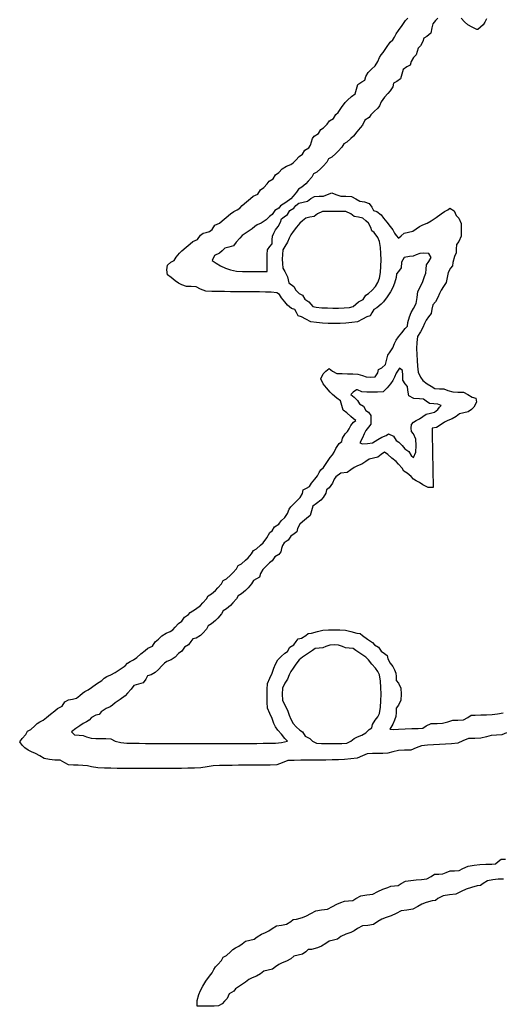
# Model space of a CAD drawing. Extents: x 17 to 1646, y 11 to 2434.
# Drawn here: x 17 to 567, y 11 to 1134 of the extents above; entities that cross this region are included whole.
import ezdxf

# ---------------------------------------------------------------- set-up
doc = ezdxf.new("R2010")
doc.units = 0
doc.layers.add('Image', color=7, linetype='CONTINUOUS')

msp = doc.modelspace()

# ---------------------------------------------------------------- linework, layer by layer
at = {"layer": 'Image', "color": 7}
for points in [[(571.486692, 322.515933), (566.28619, 320.085933), (560.058188, 319.883433), (554.136186, 319.613432), (548.629684, 317.978432), (542.160182, 316.328431), (535.29693, 316.073431), (528.111928, 315.893431), (521.963426, 313.39593), (515.934173, 310.89843), (509.071671, 310.193429), (502.186669, 309.720929), (495.296417, 309.338429), (488.420414, 308.955929), (481.550412, 308.483429), (474.70141, 307.778428), (468.630158, 305.355928), (462.450906, 302.925927), (455.296653, 302.738427), (448.433401, 302.483427), (441.963149, 300.833426), (436.478397, 299.385926), (430.654645, 299.025926), (424.820393, 298.928426), (418.814391, 298.875926), (412.815889, 298.560925), (407.677637, 296.355925), (401.337885, 293.798424), (394.281883, 292.905923), (387.19063, 292.343423), (380.087378, 291.960923), (372.978875, 291.698423), (365.867373, 291.518423), (358.755121, 291.398423), (351.641368, 291.330923), (344.527616, 291.308423), (337.212113, 291.293423), (329.896611, 291.203423), (322.589358, 290.888423), (316.248856, 288.458422), (309.801104, 286.193421), (302.526852, 285.833421), (295.244349, 285.690921), (287.960347, 285.630921), (280.676344, 285.600921), (273.391592, 285.600921), (266.21184, 285.578421), (259.032087, 285.525921), (251.853085, 285.413421), (244.675582, 285.218421), (237.50408, 284.873421), (230.534328, 283.69592), (223.372575, 282.67592), (216.059323, 282.35342), (208.74232, 282.15092), (201.423068, 282.01592), (194.103815, 281.92592), (186.783813, 281.85842), (179.46231, 281.82092), (172.142308, 281.79842), (164.820055, 281.79092), (157.500053, 281.79842), (150.179301, 281.82092), (142.858548, 281.85842), (135.538546, 281.92592), (128.218543, 282.01592), (120.899291, 282.15092), (113.582288, 282.35342), (106.268286, 282.67592), (99.105783, 283.69592), (94.266782, 285.128421), (89.07303, 285.495921), (83.868028, 285.600921), (78.397526, 285.653421), (72.9388, 285.968421), (68.629673, 288.458422), (63.181221, 291.308423), (57.097519, 291.525923), (51.043667, 292.163423), (45.08049, 293.370924), (40.058263, 296.333425), (35.296362, 298.928426), (30.53446, 300.833426), (26.724909, 302.738427), (22.915358, 305.595928), (20.058232, 308.453429), (17.201106, 312.26343), (20.021932, 316.073431), (23.996558, 320.670933), (26.102709, 324.315934), (29.74711, 326.423435), (34.343937, 330.398436), (37.201063, 333.218437), (40.058263, 335.123438), (43.86774, 337.028438), (47.677291, 339.848439), (52.439193, 343.860941), (57.201094, 347.708442), (60.19427, 350.363443), (65.520697, 352.808444), (68.629673, 357.728445), (72.603474, 359.940946), (77.201276, 360.938446), (82.038778, 362.010947), (85.772279, 364.860948), (88.62978, 367.500949), (91.486531, 369.405949), (95.296532, 371.31095), (99.105783, 374.213451), (104.820035, 378.263452), (110.534287, 382.028453), (113.391788, 384.645954), (116.248539, 386.550955), (121.011041, 388.455956), (125.772792, 391.073457), (131.487044, 394.838458), (137.201296, 398.880959), (140.058047, 401.79096), (142.915548, 403.695961), (146.724799, 405.600961), (150.534801, 408.420962), (155.296552, 412.433464), (160.058304, 416.280965), (163.051555, 418.928466), (168.344307, 421.350967), (171.486808, 426.188468), (175.296059, 429.008469), (179.10606, 433.035971), (183.867812, 436.073472), (188.629563, 437.978472), (191.487064, 439.883473), (194.343815, 442.920974), (198.153817, 446.948475), (201.963068, 449.768476), (204.781569, 454.343478), (209.44582, 457.028479), (211.486571, 459.64598), (217.201573, 463.410981), (222.915825, 467.453482), (225.736576, 470.363483), (229.710827, 474.953485), (231.816828, 478.598486), (235.461829, 480.705987), (240.058581, 484.680988), (242.879332, 487.500989), (246.853583, 492.09849), (248.959584, 495.743492), (252.604585, 497.850992), (257.201336, 501.825994), (260.022087, 504.645995), (263.996339, 509.243496), (266.103089, 512.888497), (269.747341, 514.995998), (274.344092, 518.971), (277.164843, 521.791), (281.139845, 526.388502), (283.245845, 530.033503), (286.890096, 532.133504), (291.486848, 536.108505), (294.391599, 538.928506), (298.43935, 544.643508), (302.201352, 550.35851), (304.820353, 552.398511), (307.503853, 557.063512), (312.081105, 559.883513), (314.895856, 563.693515), (318.927857, 567.503516), (321.963108, 572.266017), (323.868109, 577.028519), (325.77236, 579.88602), (328.808361, 582.743521), (332.839612, 586.553522), (336.471113, 590.363524), (339.105864, 595.088525), (340.164114, 598.996026), (343.702616, 600.968527), (347.347617, 603.068528), (349.453618, 606.713529), (353.427869, 611.311031), (356.24862, 615.121032), (358.15362, 618.931033), (360.058621, 621.788534), (362.963372, 624.646035), (367.011123, 630.361037), (370.772375, 636.076039), (373.391376, 638.93354), (375.296376, 641.791041), (377.201377, 646.328542), (381.010628, 651.863544), (384.026379, 654.076045), (384.820629, 657.803546), (387.67738, 662.738548), (390.534881, 665.596049), (392.439132, 668.45355), (394.344133, 672.263551), (397.201634, 676.073552), (400.058385, 677.978553), (397.201634, 679.883554), (394.344133, 682.703555), (389.801381, 686.663556), (385.55788, 689.813557), (384.098379, 695.063559), (382.593129, 700.418561), (378.164377, 703.523562), (373.391376, 707.536063), (370.570625, 710.363564), (366.555123, 715.118565), (362.709122, 719.881067), (360.058621, 725.596069), (362.915372, 731.311071), (365.772873, 734.168572), (369.582124, 737.026073), (373.391376, 734.168572), (378.355627, 731.656071), (384.441129, 731.363571), (390.534881, 731.311071), (396.368383, 731.221071), (402.192885, 730.861071), (407.677637, 729.40607), (411.719388, 727.79357), (416.24864, 727.50107), (422.115142, 727.79357), (424.820393, 732.226071), (425.869643, 736.126073), (429.389394, 738.098573), (433.849646, 741.781074), (435.220646, 747.661076), (436.290147, 752.468578), (439.222648, 756.076079), (441.963149, 760.838581), (443.868149, 765.601082), (445.7724, 769.411084), (448.423651, 773.213585), (452.268902, 777.976087), (456.285153, 782.738588), (458.766904, 785.431089), (459.105904, 789.40609), (461.010905, 796.073593), (462.915906, 800.836094), (465.621157, 805.598596), (468.691658, 811.231098), (469.652408, 817.9811), (470.614658, 824.693602), (473.613909, 830.363604), (476.24866, 836.071106), (478.153661, 841.786108), (479.769161, 845.828609), (480.058661, 850.358611), (480.312912, 855.293613), (482.915412, 858.931114), (485.772913, 863.693615), (483.085662, 868.163617), (477.20116, 868.456117), (472.671909, 868.163617), (468.630158, 866.551116), (465.195906, 864.946116), (461.232905, 864.646116), (455.036403, 863.483615), (451.960652, 858.143614), (451.512902, 851.791111), (448.629901, 847.50111), (446.1129, 844.831109), (445.7724, 840.833608), (443.868149, 834.166106), (441.963149, 829.411104), (439.344148, 824.648602), (435.582146, 818.9336), (431.534395, 813.218598), (428.629644, 810.398598), (424.032893, 806.423596), (420.388641, 804.316095), (418.282641, 800.671094), (416.31089, 797.131093), (412.403389, 796.073593), (407.677637, 793.486092), (402.030885, 790.478591), (395.403133, 789.42859), (388.714631, 788.86609), (382.008128, 788.57359), (375.296376, 788.49109), (368.583874, 788.57359), (361.877372, 788.86609), (355.188869, 789.42859), (348.561867, 790.478591), (342.915865, 793.486092), (338.190114, 796.073593), (334.219612, 797.183593), (332.268862, 800.836094), (330.378861, 804.428596), (326.51861, 805.598596), (321.963108, 809.408597), (319.142357, 813.218598), (315.171106, 817.8011), (313.216605, 821.288601), (309.897104, 823.486102), (303.409602, 823.996102), (296.9011, 824.221102), (290.390348, 824.371102), (283.878845, 824.483602), (277.367343, 824.558602), (270.855091, 824.603602), (264.344339, 824.618602), (257.295087, 824.633602), (250.246584, 824.663602), (243.199582, 824.731102), (236.153329, 824.881102), (229.116077, 825.241103), (222.915825, 827.506103), (218.307823, 830.153604), (212.439071, 830.363604), (206.98582, 830.641104), (201.963068, 832.261105), (198.153817, 834.166106), (194.343815, 836.821106), (189.582064, 840.668608), (185.320562, 843.841109), (184.820312, 849.406111), (185.301062, 854.896112), (189.417064, 858.106114), (193.061315, 860.213614), (195.167316, 863.858615), (199.142317, 868.456117), (201.963068, 871.276118), (206.72482, 875.288619), (211.486571, 879.136121), (214.479822, 881.791122), (219.776324, 884.213622), (222.915825, 889.058624), (225.921076, 891.151125), (229.581827, 892.141125), (233.272578, 893.161125), (236.248579, 895.343626), (239.34833, 900.278628), (244.684582, 902.738629), (247.677083, 905.393629), (252.439585, 909.241131), (257.201336, 913.253632), (261.010588, 916.073633), (264.820589, 917.978634), (267.67734, 919.883634), (270.534841, 922.703635), (275.296593, 926.723637), (280.058344, 930.563638), (283.051595, 933.218639), (288.344347, 935.64114), (291.486848, 940.478641), (295.296849, 943.291142), (299.106101, 947.326144), (301.146851, 950.363645), (305.811103, 953.041145), (308.629604, 957.623647), (312.439605, 960.436148), (316.248856, 964.463649), (321.010608, 967.50115), (325.77236, 969.406151), (328.629861, 971.311152), (331.486611, 974.348653), (335.296613, 978.376154), (339.105864, 981.196155), (341.857615, 985.711156), (346.377116, 988.456157), (348.467367, 991.463658), (349.456618, 995.12366), (350.478118, 998.813661), (352.661369, 1001.791162), (357.33237, 1004.566163), (360.058621, 1009.268664), (363.093872, 1011.308665), (367.125873, 1015.118666), (369.940624, 1018.928668), (374.517126, 1021.748669), (377.201377, 1026.41367), (379.820378, 1028.453671), (383.582379, 1034.168673), (387.63013, 1039.883675), (390.534881, 1042.703676), (395.077633, 1046.663677), (399.321134, 1049.813678), (400.780635, 1055.06368), (402.285135, 1060.418682), (406.713887, 1063.523683), (410.371638, 1065.466183), (411.486888, 1069.441185), (414.121639, 1074.166186), (417.75314, 1077.976187), (421.785142, 1081.786189), (424.820393, 1086.54869), (426.725393, 1091.311192), (428.629644, 1094.168693), (431.248645, 1097.026194), (435.010646, 1102.741196), (439.058398, 1108.456198), (441.963149, 1111.313699), (443.868149, 1114.1712), (445.7724, 1117.981201), (448.677151, 1121.791202), (452.724902, 1127.506204), (456.486904, 1133.213706), (459.105904, 1136.071207)], [(493.391416, 1136.071207), (490.651665, 1133.213706), (487.719164, 1129.613705), (486.648914, 1124.806203), (485.277913, 1118.926201), (480.818412, 1115.2437), (477.298661, 1113.271199), (476.24866, 1109.371198), (473.603409, 1104.646196), (470.897408, 1101.856196), (469.707908, 1097.978694), (468.510158, 1094.041193), (465.686407, 1091.311192), (462.915906, 1086.58619), (461.799905, 1082.611189), (458.142904, 1080.661188), (453.714153, 1077.563687), (452.208902, 1072.208686), (450.750152, 1066.958684), (446.5059, 1063.808683), (443.004899, 1061.828682), (441.963149, 1057.943681), (439.106398, 1053.218679), (436.248897, 1050.181178), (432.439645, 1046.153677), (428.629644, 1040.611175), (426.725393, 1036.073673), (424.820393, 1033.441173), (421.011142, 1029.811171), (417.20114, 1025.77617), (415.16039, 1022.738669), (410.161638, 1019.671168), (407.677637, 1014.308666), (405.027136, 1011.308665), (401.181135, 1006.553663), (397.164884, 1001.791162), (394.344133, 998.971161), (389.747381, 994.99616), (386.10313, 992.888659), (383.996379, 989.243658), (380.022128, 984.646156), (377.201377, 981.826155), (372.604625, 977.851154), (368.959624, 975.743653), (366.853623, 972.098652), (362.879372, 967.50115), (360.058621, 964.681149), (355.46187, 960.706148), (351.816868, 958.598647), (349.710868, 954.953646), (345.736616, 950.363645), (342.915865, 947.536144), (338.318364, 943.561142), (334.674113, 941.461142), (332.568112, 937.81614), (328.59386, 933.218639), (325.77236, 930.308638), (320.058108, 926.266136), (314.343856, 922.501135), (312.303105, 919.883634), (307.572853, 917.131133), (304.820353, 912.398632), (301.785101, 910.358631), (297.7531, 906.54863), (292.217348, 902.738629), (287.677597, 900.833628), (284.820096, 898.928627), (281.963345, 896.311126), (276.249093, 892.553625), (270.534841, 888.503624), (267.71334, 885.601123), (263.752589, 881.056121), (260.509588, 876.76612), (255.144836, 875.318619), (250.767834, 874.223619), (247.677083, 871.291118), (244.683832, 868.456117), (239.02283, 865.681116), (236.248579, 860.018614), (241.011081, 857.026113), (245.772833, 854.168612), (251.487085, 851.311111), (257.201336, 849.406111), (263.975339, 847.93611), (271.060591, 847.59111), (278.153344, 847.50111), (285.138096, 847.50111), (292.122098, 847.50111), (299.106101, 847.50111), (299.106101, 854.648612), (299.106101, 861.788615), (299.162351, 866.948617), (299.495351, 872.093618), (301.962852, 876.07612), (304.530102, 879.226121), (304.820353, 883.696122), (305.116603, 887.761124), (306.725353, 891.308625), (308.629604, 895.118626), (311.487105, 898.928627), (314.343856, 903.871129), (315.138106, 907.59863), (318.153857, 909.811131), (321.963108, 912.623632), (324.781609, 917.198633), (329.445861, 919.883634), (331.486611, 922.621135), (335.174363, 925.576136), (340.058364, 926.648637), (344.896616, 927.721137), (348.630117, 930.578638), (352.855619, 932.978639), (358.15362, 933.218639), (363.143372, 933.503639), (367.677124, 935.123639), (372.439625, 937.02864), (377.201377, 935.123639), (382.707129, 933.488639), (388.629881, 933.218639), (394.964383, 933.023639), (400.058385, 930.361138), (404.343886, 927.473637), (409.833888, 927.016137), (414.95789, 925.081136), (418.028391, 920.656135), (420.000891, 917.131133), (423.903893, 916.073633), (428.629644, 912.263632), (431.280145, 908.45363), (435.126146, 903.691129), (439.142398, 898.928627), (441.963149, 895.118626), (443.868149, 891.308625), (445.7724, 888.458624), (448.629901, 885.601123), (451.486652, 888.338624), (455.174403, 891.286125), (460.058405, 892.366125), (464.896656, 893.438625), (468.630158, 896.288626), (472.439409, 898.928627), (476.24866, 900.833628), (481.011162, 902.738629), (485.772913, 905.363629), (491.487165, 909.121131), (497.201417, 913.171132), (501.010668, 916.073633), (504.82067, 917.978634), (506.86142, 919.883634), (511.860172, 916.816133), (514.344173, 911.446131), (517.201674, 908.45363), (519.888925, 902.393628), (520.058425, 895.118626), (519.888925, 887.851124), (517.201674, 881.791122), (514.599173, 878.15362), (514.344173, 873.218619), (514.054673, 868.688617), (512.439172, 864.646116), (510.534922, 857.978614), (510.195922, 854.086112), (507.897171, 851.311111), (504.95642, 846.61611), (503.950669, 840.833608), (502.944919, 835.013606), (499.921668, 830.363604), (497.201417, 826.553603), (495.296417, 822.743602), (493.391416, 817.9811), (490.651665, 813.218598), (487.701164, 809.528597), (486.625664, 804.646096), (485.551663, 799.808594), (482.699412, 796.073593), (480.058661, 792.263591), (478.153661, 788.45359), (476.24866, 783.691089), (473.603409, 778.928587), (470.088908, 773.596085), (469.269158, 766.808583), (469.113908, 759.968581), (469.294658, 753.128578), (469.692908, 746.296076), (470.225408, 739.718574), (471.024908, 733.163572), (473.637159, 727.50107), (476.24866, 723.691068), (481.011162, 719.881067), (485.772913, 717.023566), (489.894915, 714.398565), (495.296417, 714.166065), (500.286168, 713.888565), (504.82067, 712.261065), (510.326422, 710.633564), (516.249174, 710.363564), (522.583676, 710.168564), (527.677677, 707.506063), (532.439429, 704.648562), (536.52468, 703.321062), (537.201181, 698.93356), (534.34443, 693.218558), (531.486929, 690.578557), (527.753427, 687.721056), (522.915926, 686.648556), (518.031174, 685.576056), (514.344173, 682.621055), (509.582421, 679.883554), (504.82067, 677.978553), (501.010668, 676.073552), (497.201417, 673.343551), (491.963415, 670.01355), (486.725414, 669.40605), (486.855914, 662.648548), (486.986414, 655.883546), (487.117664, 649.118543), (487.248164, 642.361041), (487.378664, 635.596039), (487.509914, 628.838536), (487.640414, 622.073534), (487.770914, 615.308532), (487.901414, 608.55103), (488.032664, 601.786027), (482.140662, 601.786027), (476.24866, 604.643528), (472.439409, 607.501029), (468.630158, 609.40603), (465.772657, 611.311031), (462.915906, 614.131032), (458.318404, 618.106033), (454.674153, 620.213534), (452.568152, 623.858535), (448.593901, 628.456036), (445.7724, 631.276037), (441.010648, 635.288539), (436.248897, 639.13604), (432.439645, 641.791041), (428.629644, 639.15104), (424.896143, 636.293539), (420.058641, 635.221039), (415.17389, 634.148538), (411.486888, 631.193537), (406.725137, 628.456036), (401.963385, 626.551036), (398.153384, 624.646035), (394.344133, 621.788534), (390.058631, 618.908533), (382.775379, 618.038533), (377.201377, 613.943531), (375.296376, 611.311031), (373.391376, 606.773529), (369.582124, 601.238527), (366.567123, 599.026026), (365.772873, 595.298525), (362.915372, 590.363524), (360.058621, 587.536023), (355.285619, 583.523521), (350.856868, 580.41852), (349.352367, 575.063518), (347.892117, 569.813517), (343.648616, 566.663516), (339.105864, 562.703514), (336.249113, 559.883513), (333.391612, 554.941012), (332.597362, 551.22101), (329.582361, 549.00851), (325.77236, 546.188509), (323.021359, 541.673507), (318.501857, 538.928506), (316.411606, 535.928505), (315.422356, 532.261004), (314.400856, 528.571003), (312.216855, 525.601002), (307.545853, 522.818501), (304.820353, 518.115999), (301.785101, 516.075999), (297.7531, 512.265997), (294.121599, 508.455996), (291.486848, 503.730994), (290.429348, 499.823493), (286.890096, 497.850992), (283.245845, 495.743492), (281.139845, 492.09849), (277.164843, 487.500989), (274.344092, 484.680988), (269.747341, 480.705987), (266.103089, 478.598486), (263.996339, 474.953485), (260.022087, 470.363483), (257.201336, 467.535982), (252.604585, 463.560981), (248.959584, 461.46098), (246.853583, 457.815979), (242.879332, 453.218477), (240.058581, 450.398476), (235.461829, 446.423475), (231.816828, 444.315974), (229.710827, 440.670973), (225.736576, 436.073472), (222.915825, 433.215971), (217.975573, 430.35847), (214.250322, 429.563469), (212.038571, 426.548468), (209.22382, 422.738467), (204.711069, 419.993466), (201.963068, 415.478465), (198.153817, 412.665964), (194.343815, 408.630962), (189.582064, 405.600961), (184.820312, 403.695961), (181.962811, 401.79096), (179.10606, 398.753459), (175.296059, 394.718458), (171.486808, 391.088457), (166.761056, 388.455956), (162.786805, 387.338455), (160.837554, 383.685954), (157.739303, 379.253453), (152.381301, 377.745952), (147.129049, 376.290952), (143.982798, 372.04595), (140.022047, 367.500949), (137.201296, 364.598448), (131.487044, 360.548446), (125.772792, 356.790945), (122.915291, 354.165944), (120.05854, 352.260943), (115.518789, 350.363443), (109.982287, 346.553442), (107.771286, 343.538441), (104.046035, 342.74344), (99.105783, 339.885939), (96.249032, 337.028438), (93.391531, 335.123438), (89.58228, 333.218437), (85.772279, 330.360936), (81.010527, 327.503435), (76.248776, 323.693434), (79.413777, 320.138433), (84.820529, 319.883433), (89.34978, 319.590932), (93.391531, 317.978432), (98.553033, 316.538431), (104.061785, 316.170931), (109.581787, 316.073431), (115.363539, 316.020931), (121.135541, 315.713431), (125.772792, 313.21593), (132.246794, 311.35593), (139.284797, 310.95843), (146.330299, 310.75593), (153.378052, 310.628429), (160.425804, 310.545929), (167.475056, 310.485929), (174.524309, 310.440929), (181.573561, 310.410929), (188.622813, 310.395929), (195.671316, 310.380929), (202.719818, 310.365929), (209.769821, 310.365929), (216.819073, 310.358429), (223.867575, 310.358429), (230.917578, 310.358429), (237.96683, 310.365929), (245.016082, 310.365929), (252.063835, 310.380929), (259.112337, 310.395929), (266.16159, 310.410929), (273.210842, 310.440929), (280.260094, 310.485929), (287.308597, 310.545929), (294.357099, 310.628429), (301.405601, 310.75593), (308.451104, 310.95843), (315.488356, 311.35593), (321.963108, 313.21593), (321.963108, 313.21593), (319.142357, 316.073431), (315.126106, 320.835933), (311.280105, 325.598434), (308.629604, 329.408436), (306.725353, 333.218437), (304.820353, 338.933439), (301.962852, 344.648441), (299.423351, 350.588443), (299.151101, 357.615945), (299.106101, 364.643448), (299.151101, 371.67845), (299.423351, 378.698452), (301.962852, 384.645954), (304.820353, 390.360956), (306.725353, 396.075958), (308.629604, 400.83846), (311.265105, 405.600961), (314.895856, 409.410963), (318.927857, 413.213464), (321.963108, 415.260965), (324.647359, 419.925966), (329.223861, 422.738467), (332.038612, 426.548468), (334.250362, 429.563469), (337.975614, 430.35847), (342.915865, 433.215971), (345.587366, 435.735972), (349.581868, 436.073472), (356.24862, 437.978472), (362.377622, 439.440973), (368.832124, 439.793473), (375.296376, 439.883473), (381.760628, 439.793473), (388.214381, 439.440973), (394.344133, 437.978472), (401.010885, 436.073472), (405.029386, 435.735972), (407.677637, 433.170971), (413.391889, 429.120969), (419.106141, 425.363468), (421.146892, 422.738467), (425.811143, 420.053466), (428.629644, 415.478465), (432.439645, 412.665964), (435.454646, 410.453463), (436.248897, 406.725962), (439.106398, 401.79096), (441.963149, 397.980959), (443.868149, 394.170958), (445.47615, 390.623456), (445.7724, 386.550955), (446.06265, 382.080953), (448.629901, 378.930952), (451.307402, 373.350951), (451.486652, 366.548448), (451.307402, 359.745946), (448.629901, 354.165944), (446.0274, 350.535943), (445.7724, 345.600941), (445.4829, 341.07094), (443.868149, 337.028438), (441.963149, 332.400937), (438.630148, 326.753435), (443.162399, 326.318435), (448.629901, 326.595935), (456.084903, 327.015935), (463.545906, 327.330935), (471.010658, 327.488435), (476.17741, 327.743435), (480.058661, 330.360936), (485.637913, 333.038437), (492.439666, 333.218437), (498.832668, 333.480937), (504.82067, 335.123438), (510.326422, 336.758438), (516.249174, 337.028438), (522.583676, 337.223438), (527.677677, 339.885939), (531.168929, 342.48094), (535.96143, 342.74344), (542.349932, 342.83344), (548.732435, 343.09594), (555.105187, 343.553441), (561.456189, 344.235941), (567.756941, 345.285941)], [(548.629684, 1135.118707), (546.725434, 1131.308705), (544.820433, 1128.458704), (541.962932, 1125.601204), (538.955431, 1123.216203), (537.844681, 1123.216203), (532.280429, 1125.601204), (527.677677, 1128.233704), (523.867676, 1131.863706), (520.058425, 1135.898707)], [(567.943691, 156.075877), (561.859689, 155.865877), (555.805687, 155.220877), (549.842435, 154.013377), (544.820433, 151.050876), (542.026682, 148.793375), (538.153681, 148.455875), (531.486929, 146.550874), (525.772677, 144.645874), (520.058425, 142.035873), (513.898673, 139.043372), (506.72492, 138.113371), (499.491918, 137.175871), (493.392166, 134.05587), (490.665165, 131.648369), (486.725414, 131.310869), (480.058661, 129.405869), (475.29691, 127.500868), (470.534408, 124.793367), (464.902656, 121.725866), (458.153404, 120.765866), (451.437152, 119.805865), (445.77315, 116.805864), (440.058148, 114.165863), (434.343896, 112.260863), (429.582144, 110.363362), (424.820393, 107.738361), (419.923641, 104.29586), (413.736889, 103.08836), (407.439137, 102.74336), (401.963385, 99.885859), (398.153384, 97.028358), (394.344133, 95.123357), (388.629881, 93.218356), (382.915629, 90.578355), (379.182128, 87.720854), (374.343876, 86.648354), (369.459874, 85.575854), (365.772873, 82.620853), (361.011121, 79.883352), (356.24862, 77.978351), (349.582618, 76.073351), (345.689366, 75.73585), (342.915865, 73.43335), (339.182364, 70.583349), (334.344112, 69.503348), (329.460111, 68.430848), (325.77311, 65.483347), (321.010608, 62.738346), (316.248856, 60.833345), (312.439605, 58.928345), (308.629604, 56.288344), (304.896103, 53.438343), (300.058601, 52.365843), (295.173849, 51.285842), (291.486848, 48.338341), (286.725096, 45.60084), (281.963345, 43.69584), (278.153344, 41.790839), (274.344092, 38.880838), (268.62984, 34.838337), (262.915588, 31.073335), (260.874838, 28.455835), (255.876086, 25.380834), (253.392085, 20.018332), (250.534584, 17.025831), (247.677833, 14.16833), (243.696082, 11.700829), (238.55033, 11.370829), (233.391828, 11.310829), (226.248826, 11.310829), (219.105824, 11.310829), (219.105824, 17.978331), (221.010824, 24.645833), (222.915825, 29.408335), (225.534826, 34.170836), (229.296077, 39.885838), (233.343828, 45.60084), (236.248579, 49.410842), (238.15358, 53.213343), (240.058581, 56.070844), (242.879332, 58.928345), (246.853583, 63.525846), (248.959584, 67.170848), (252.604585, 69.278348), (257.201336, 73.25335), (260.058087, 76.073351), (262.915588, 77.978351), (266.72484, 79.883352), (270.534841, 82.523353), (274.268342, 85.373354), (279.105844, 86.453354), (283.990595, 87.525854), (287.677597, 90.473355), (292.439348, 93.218356), (297.2011, 95.123357), (301.011101, 97.028358), (304.820353, 99.743359), (309.477104, 102.77336), (315.296356, 103.77836), (321.077358, 104.78336), (325.77236, 107.723361), (328.54736, 110.018362), (332.439112, 110.363362), (339.105864, 112.260863), (343.867616, 114.165863), (348.630117, 116.873364), (354.261869, 119.948365), (361.011121, 120.908366), (367.727374, 121.868366), (373.391376, 124.868367), (378.153877, 127.500868), (382.915629, 129.405869), (386.95738, 131.025869), (391.486632, 131.310869), (396.348133, 131.573369), (400.058385, 134.01837), (405.690136, 137.085871), (412.439389, 138.045871), (419.156391, 139.013372), (424.820393, 142.013373), (430.534645, 144.645874), (436.248897, 146.550874), (439.797898, 148.155875), (443.868149, 148.455875), (448.237651, 148.748375), (451.486652, 151.110876), (456.561904, 153.743377), (462.578406, 154.575877), (468.630158, 155.123377), (474.67966, 155.670877), (480.696162, 156.495878), (485.772913, 159.135879), (489.505665, 161.528379), (494.343916, 161.790879), (498.873918, 162.07588), (502.915669, 163.69588), (507.449421, 165.315881), (512.439172, 165.600881), (517.710174, 165.833381), (521.963426, 168.180882), (527.897428, 170.888382), (534.57093, 171.990883), (541.301432, 172.673383), (548.055934, 173.063383), (554.820187, 173.205883), (559.050188, 173.528383), (561.963189, 176.070884), (565.59994, 178.673385), (570.534942, 178.928385)]]:
    msp.add_lwpolyline(points, dxfattribs=at)
for points in [[(392.915382, 806.821096), (397.021634, 807.923597), (400.058385, 810.608598), (403.051636, 813.218598), (408.415637, 815.701099), (411.486888, 820.703601), (414.522139, 822.743602), (418.554141, 826.553603), (422.185642, 830.363604), (424.820393, 835.118606), (426.725393, 839.881107), (428.199144, 846.66111), (428.541894, 853.741112), (428.629644, 860.836114), (428.541894, 867.931117), (428.199144, 875.011119), (426.725393, 881.791122), (424.820393, 886.328623), (421.011142, 891.863625), (417.995391, 894.076126), (417.20114, 897.803627), (414.344389, 902.738629), (411.486888, 905.378629), (407.753387, 908.23613), (402.915885, 909.308631), (398.031134, 910.381131), (394.344133, 913.336132), (388.654631, 915.743633), (381.978878, 916.028633), (375.296376, 916.073633), (368.614624, 916.028633), (361.939622, 915.743633), (356.24862, 913.336132), (352.561619, 910.381131), (347.677617, 909.308631), (342.839365, 908.23613), (339.105864, 905.378629), (336.285113, 902.738629), (332.268862, 897.976127), (328.42361, 893.213625), (325.77236, 889.411124), (323.868109, 885.601123), (321.963108, 880.838621), (319.106357, 876.07612), (316.638106, 872.093618), (316.305106, 866.948617), (316.248856, 861.788615), (316.305106, 856.628613), (316.638106, 851.483611), (319.106357, 847.50111), (321.963108, 841.651108), (323.789359, 834.578606), (329.445861, 830.363604), (331.486611, 826.553603), (335.296613, 822.743602), (339.105864, 820.703601), (341.858365, 815.971099), (346.589367, 813.218598), (348.630117, 810.481098), (351.130618, 807.886097), (354.820619, 806.978596), (361.154371, 806.401096), (367.508374, 806.086096), (373.867626, 805.951096), (380.229878, 805.981096), (386.58688, 806.206096), (392.915382, 806.821096)], [(468.630158, 649.411043), (468.459908, 656.678546), (465.772657, 662.738548), (463.255656, 665.416049), (462.915906, 669.40605), (463.255656, 673.403551), (465.772657, 676.073552), (468.630158, 677.978553), (472.439409, 679.883554), (476.24866, 682.523555), (479.982161, 685.373555), (484.820413, 686.453556), (489.704415, 687.526056), (493.391416, 690.473557), (495.296417, 693.218558), (497.201417, 695.123559), (493.158916, 696.736059), (488.629664, 697.028559), (483.695413, 697.283559), (480.058661, 699.88606), (476.98441, 702.443561), (472.595409, 702.743561), (465.921157, 703.043561), (460.179905, 705.938562), (459.105904, 712.471065), (458.806654, 716.836066), (456.249153, 719.881067), (453.624153, 723.916068), (453.391652, 729.22607), (453.217652, 734.903572), (449.582401, 737.581073), (445.7724, 732.046071), (443.868149, 727.50107), (441.963149, 723.691068), (439.312648, 719.881067), (435.466646, 715.118565), (431.263645, 710.798564), (424.700393, 710.393564), (418.117641, 710.363564), (412.454389, 710.431064), (406.800887, 710.768564), (401.812635, 712.741065), (400.701885, 712.741065), (397.042634, 710.363564), (394.344133, 707.506063), (398.153384, 704.648562), (401.963385, 700.838561), (404.004136, 697.028559), (408.734387, 694.276058), (411.486888, 689.543557), (414.344389, 687.503556), (416.94689, 683.866055), (417.20114, 678.931053), (416.94689, 673.996052), (414.344389, 670.35855), (411.486888, 666.548549), (409.581888, 662.738548), (407.677637, 658.118546), (404.343886, 652.628544), (407.437637, 651.556044), (413.175139, 651.773544), (418.867641, 652.501044), (424.820393, 656.311046), (429.582144, 658.928547), (434.343896, 660.833547), (437.337147, 662.738548), (442.701149, 660.256047), (445.7724, 655.261045), (448.808401, 653.213545), (452.839652, 649.411043), (455.654403, 645.601042), (460.231655, 642.781041), (462.915906, 638.11604), (465.772657, 636.076039), (468.459908, 642.136041), (468.630158, 649.411043)], [(394.344133, 313.21593), (398.153384, 316.073431), (401.963385, 317.978432), (406.725137, 319.883433), (411.486888, 322.515933), (415.29614, 326.153435), (418.311891, 328.358435), (419.106141, 332.085937), (421.962892, 337.028438), (424.820393, 340.83844), (426.725393, 344.648441), (428.203644, 351.743443), (428.542644, 359.138446), (428.629644, 366.548448), (428.542644, 373.958451), (428.203644, 381.360953), (426.725393, 388.455956), (424.820393, 392.265957), (422.169892, 396.075958), (418.323891, 400.83846), (414.307639, 405.600961), (411.486888, 408.503462), (405.772636, 412.553464), (400.058385, 416.310965), (396.791383, 418.635966), (392.439132, 418.928466), (388.369631, 419.228466), (384.820629, 420.833467), (380.286128, 422.453467), (375.296376, 422.738467), (370.306625, 422.453467), (365.772873, 420.833467), (362.223122, 419.228466), (358.15362, 418.928466), (353.801369, 418.635966), (350.534368, 416.310965), (344.820116, 412.553464), (339.105864, 408.503462), (335.296613, 405.600961), (331.486611, 400.83846), (328.629861, 396.075958), (325.77236, 392.265957), (323.868109, 388.455956), (321.963108, 383.693454), (319.106357, 378.930952), (316.428856, 373.350951), (316.248856, 366.548448), (316.428856, 359.745946), (319.106357, 354.165944), (321.963108, 348.458442), (323.868109, 342.74344), (325.77236, 337.980939), (328.40786, 333.218437), (332.038612, 329.408436), (336.070613, 325.598434), (339.105864, 323.558434), (342.177115, 318.555932), (347.541117, 316.073431), (350.534368, 313.21593), (355.224869, 310.83093), (360.956371, 310.485929), (366.698373, 310.380929), (372.439625, 310.358429), (378.181627, 310.380929), (383.922879, 310.485929), (389.653631, 310.83093), (394.344133, 313.21593)]]:
    msp.add_lwpolyline(points, close=True, dxfattribs=at)

doc.saveas('drawing.dxf')
